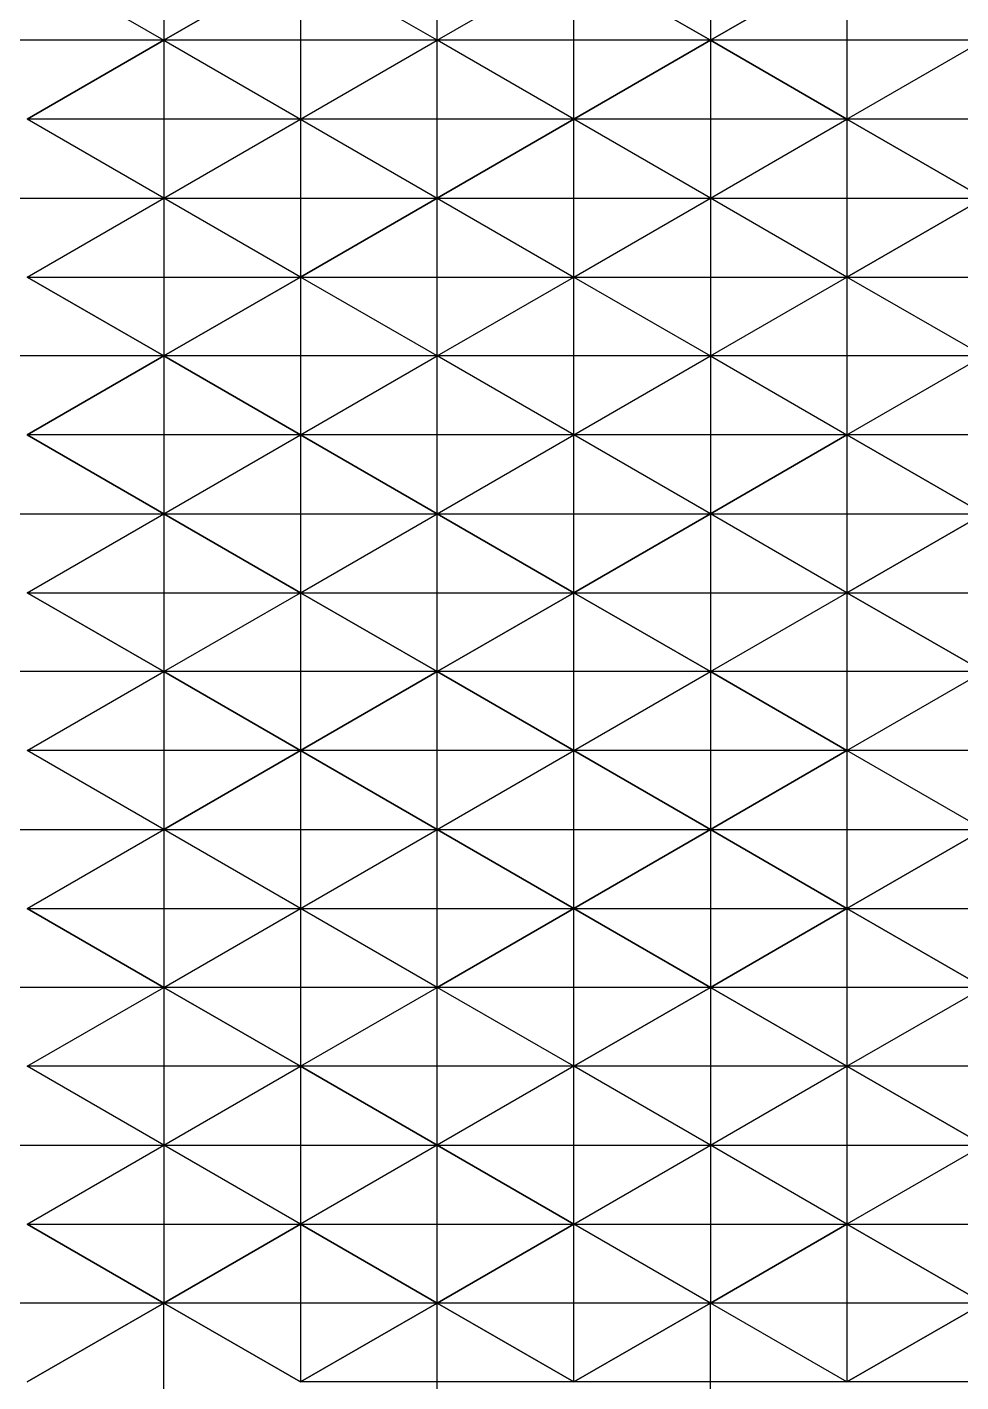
# Model space of a CAD drawing. Header units: millimetres. Extents: x 1123.9 to 1169.6, y 955.4 to 1004.6.
# Drawn here: x 1132.23 to 1139.33, y 979.96 to 990.26 of the extents above; entities that cross this region are included whole.
import ezdxf

# ---------------------------------------------------------------- set-up
doc = ezdxf.new("R2010")
doc.units = ezdxf.units.MM
for name, color, linetype in [('diagonals1', 3, 'Continuous'), ('diagonals2', 2, 'Continuous'), ('Layer1', 7, 'Continuous'), ('Layer2', 4, 'Continuous'), ('Layer3', 6, 'Continuous')]:
    doc.layers.add(name, color=color, linetype=linetype)

msp = doc.modelspace()

# ---------------------------------------------------------------- linework, layer by layer
at = {"layer": 'diagonals1'}
for p, q in [((1132.232, 990.756, 143.702), (1133.271, 990.156, 142.245)), ((1133.271, 990.156, 142.245), (1134.31, 990.756, 143.516)), ((1135.35, 990.156, 142.088), (1134.31, 990.756, 143.516)), ((1135.35, 990.156, 142.088), (1136.389, 990.756, 143.359)), ((1136.389, 990.756, 143.359), (1137.428, 990.156, 141.959)), ((1137.428, 990.156, 141.959), (1138.467, 990.756, 143.231)), ((1132.232, 989.556, 143.621), (1133.271, 990.156, 142.245)), ((1133.271, 990.156, 142.245), (1134.31, 989.556, 143.435)), ((1134.31, 989.556, 143.435), (1135.35, 990.156, 142.088)), ((1136.389, 989.556, 143.278), (1135.35, 990.156, 142.088)), ((1136.389, 989.556, 143.278), (1137.428, 990.156, 141.959)), ((1137.428, 990.156, 141.959), (1138.467, 989.556, 143.15)), ((1138.467, 989.556, 143.15), (1139.507, 990.156, 141.859)), ((1133.271, 988.956, 142.173), (1132.232, 989.556, 143.621)), ((1133.271, 988.956, 142.173), (1134.31, 989.556, 143.435)), ((1134.31, 989.556, 143.435), (1135.35, 988.956, 142.016)), ((1135.35, 988.956, 142.016), (1136.389, 989.556, 143.278)), ((1137.428, 988.956, 141.888), (1136.389, 989.556, 143.278)), ((1137.428, 988.956, 141.888), (1138.467, 989.556, 143.15)), ((1138.467, 989.556, 143.15), (1139.507, 988.956, 141.788)), ((1132.232, 988.356, 143.549), (1133.271, 988.956, 142.173)), ((1134.31, 988.356, 143.364), (1133.271, 988.956, 142.173)), ((1134.31, 988.356, 143.364), (1135.35, 988.956, 142.016)), ((1135.35, 988.956, 142.016), (1136.389, 988.356, 143.207)), ((1136.389, 988.356, 143.207), (1137.428, 988.956, 141.888)), ((1138.467, 988.356, 143.079), (1137.428, 988.956, 141.888)), ((1139.507, 988.956, 141.788), (1138.467, 988.356, 143.079)), ((1132.232, 988.356, 143.549), (1133.271, 987.756, 142.111)), ((1133.271, 987.756, 142.111), (1134.31, 988.356, 143.364)), ((1135.35, 987.756, 141.954), (1134.31, 988.356, 143.364)), ((1135.35, 987.756, 141.954), (1136.389, 988.356, 143.207)), ((1136.389, 988.356, 143.207), (1137.428, 987.756, 141.826)), ((1137.428, 987.756, 141.826), (1138.467, 988.356, 143.079)), ((1139.507, 987.756, 141.727), (1138.467, 988.356, 143.079)), ((1132.232, 987.156, 143.488), (1133.271, 987.756, 142.111)), ((1133.271, 987.756, 142.111), (1134.31, 987.156, 143.302)), ((1134.31, 987.156, 143.302), (1135.35, 987.756, 141.954)), ((1136.389, 987.156, 143.145), (1135.35, 987.756, 141.954)), ((1136.389, 987.156, 143.145), (1137.428, 987.756, 141.826)), ((1137.428, 987.756, 141.826), (1138.467, 987.156, 143.017)), ((1138.467, 987.156, 143.017), (1139.507, 987.756, 141.727)), ((1133.271, 986.556, 142.059), (1132.232, 987.156, 143.488)), ((1133.271, 986.556, 142.059), (1134.31, 987.156, 143.302)), ((1134.31, 987.156, 143.302), (1135.35, 986.556, 141.902)), ((1135.35, 986.556, 141.902), (1136.389, 987.156, 143.145)), ((1137.428, 986.556, 141.774), (1136.389, 987.156, 143.145)), ((1138.467, 987.156, 143.017), (1137.428, 986.556, 141.774)), ((1139.507, 986.556, 141.674), (1138.467, 987.156, 143.017)), ((1132.232, 985.956, 143.435), (1133.271, 986.556, 142.059)), ((1134.31, 985.956, 143.25), (1133.271, 986.556, 142.059)), ((1134.31, 985.956, 143.25), (1135.35, 986.556, 141.902)), ((1135.35, 986.556, 141.902), (1136.389, 985.956, 143.093)), ((1137.428, 986.556, 141.774), (1136.389, 985.956, 143.093)), ((1138.467, 985.956, 142.965), (1137.428, 986.556, 141.774)), ((1139.507, 986.556, 141.674), (1138.467, 985.956, 142.965)), ((1132.232, 985.956, 143.435), (1133.271, 985.356, 142.016)), ((1133.271, 985.356, 142.016), (1134.31, 985.956, 143.25)), ((1135.35, 985.356, 141.859), (1134.31, 985.956, 143.25)), ((1136.389, 985.956, 143.093), (1135.35, 985.356, 141.859)), ((1136.389, 985.956, 143.093), (1137.428, 985.356, 141.731)), ((1137.428, 985.356, 141.731), (1138.467, 985.956, 142.965)), ((1138.467, 985.956, 142.965), (1139.507, 985.356, 141.632)), ((1132.232, 984.756, 143.392), (1133.271, 985.356, 142.016)), ((1133.271, 985.356, 142.016), (1134.31, 984.756, 143.207)), ((1135.35, 985.356, 141.859), (1134.31, 984.756, 143.207)), ((1136.389, 984.756, 143.05), (1135.35, 985.356, 141.859)), ((1136.389, 984.756, 143.05), (1137.428, 985.356, 141.731)), ((1137.428, 985.356, 141.731), (1138.467, 984.756, 142.922)), ((1138.467, 984.756, 142.922), (1139.507, 985.356, 141.632)), ((1133.271, 984.156, 141.983), (1132.232, 984.756, 143.392)), ((1134.31, 984.756, 143.207), (1133.271, 984.156, 141.983)), ((1134.31, 984.756, 143.207), (1135.35, 984.156, 141.826)), ((1135.35, 984.156, 141.826), (1136.389, 984.756, 143.05)), ((1137.428, 984.156, 141.698), (1136.389, 984.756, 143.05)), ((1138.467, 984.756, 142.922), (1137.428, 984.156, 141.698)), ((1139.507, 984.156, 141.599), (1138.467, 984.756, 142.922)), ((1132.232, 983.556, 143.359), (1133.271, 984.156, 141.983)), ((1134.31, 983.556, 143.174), (1133.271, 984.156, 141.983)), ((1134.31, 983.556, 143.174), (1135.35, 984.156, 141.826)), ((1135.35, 984.156, 141.826), (1136.389, 983.556, 143.017)), ((1137.428, 984.156, 141.698), (1136.389, 983.556, 143.017)), ((1138.467, 983.556, 142.889), (1137.428, 984.156, 141.698)), ((1138.467, 983.556, 142.889), (1139.507, 984.156, 141.599)), ((1132.232, 983.556, 143.359), (1133.271, 982.956, 141.959)), ((1133.271, 982.956, 141.959), (1134.31, 983.556, 143.174)), ((1135.35, 982.956, 141.803), (1134.31, 983.556, 143.174)), ((1136.389, 983.556, 143.017), (1135.35, 982.956, 141.803)), ((1136.389, 983.556, 143.017), (1137.428, 982.956, 141.674)), ((1137.428, 982.956, 141.674), (1138.467, 983.556, 142.889)), ((1139.507, 982.956, 141.575), (1138.467, 983.556, 142.889)), ((1132.232, 982.356, 143.335), (1133.271, 982.956, 141.959)), ((1133.271, 982.956, 141.959), (1134.31, 982.356, 143.15)), ((1134.31, 982.356, 143.15), (1135.35, 982.956, 141.803)), ((1136.389, 982.356, 142.993), (1135.35, 982.956, 141.803)), ((1136.389, 982.356, 142.993), (1137.428, 982.956, 141.674)), ((1137.428, 982.956, 141.674), (1138.467, 982.356, 142.865)), ((1138.467, 982.356, 142.865), (1139.507, 982.956, 141.575)), ((1133.271, 981.756, 141.945), (1132.232, 982.356, 143.335)), ((1133.271, 981.756, 141.945), (1134.31, 982.356, 143.15)), ((1134.31, 982.356, 143.15), (1135.35, 981.756, 141.788)), ((1136.389, 982.356, 142.993), (1135.35, 981.756, 141.788)), ((1137.428, 981.756, 141.66), (1136.389, 982.356, 142.993)), ((1137.428, 981.756, 141.66), (1138.467, 982.356, 142.865)), ((1138.467, 982.356, 142.865), (1139.507, 981.756, 141.561)), ((1132.232, 981.156, 143.321), (1133.271, 981.756, 141.945)), ((1134.31, 981.156, 143.136), (1133.271, 981.756, 141.945)), ((1135.35, 981.756, 141.788), (1134.31, 981.156, 143.136)), ((1135.35, 981.756, 141.788), (1136.389, 981.156, 142.979)), ((1136.389, 981.156, 142.979), (1137.428, 981.756, 141.66)), ((1138.467, 981.156, 142.851), (1137.428, 981.756, 141.66)), ((1139.507, 981.756, 141.561), (1138.467, 981.156, 142.851)), ((1133.271, 980.556, 141.94), (1132.232, 981.156, 143.321)), ((1133.271, 980.556, 141.94), (1134.31, 981.156, 143.136)), ((1134.31, 981.156, 143.136), (1135.35, 980.556, 141.784)), ((1136.389, 981.156, 142.979), (1135.35, 980.556, 141.784)), ((1137.428, 980.556, 141.655), (1136.389, 981.156, 142.979)), ((1137.428, 980.556, 141.655), (1138.467, 981.156, 142.851)), ((1138.467, 981.156, 142.851), (1139.507, 980.556, 141.556)), ((1132.232, 979.956, 143.316), (1133.271, 980.556, 141.94)), ((1134.31, 979.956, 143.131), (1133.271, 980.556, 141.94)), ((1135.35, 980.556, 141.784), (1134.31, 979.956, 143.131)), ((1135.35, 980.556, 141.784), (1136.389, 979.956, 142.974)), ((1136.389, 979.956, 142.974), (1137.428, 980.556, 141.655)), ((1138.467, 979.956, 142.846), (1137.428, 980.556, 141.655)), ((1139.507, 980.556, 141.556), (1138.467, 979.956, 142.846))]:
    msp.add_line(p, q, dxfattribs=at)
at = {"layer": 'diagonals2'}
for p, q in [((1132.232, 990.756, 141.302), (1133.271, 990.156, 142.245)), ((1134.31, 990.756, 141.116), (1133.271, 990.156, 142.245)), ((1135.35, 990.156, 142.088), (1134.31, 990.756, 141.116)), ((1135.35, 990.156, 142.088), (1136.389, 990.756, 140.959)), ((1137.428, 990.156, 141.959), (1136.389, 990.756, 140.959)), ((1138.467, 990.756, 140.831), (1137.428, 990.156, 141.959)), ((1133.271, 990.156, 142.245), (1132.232, 989.556, 141.221)), ((1133.271, 990.156, 142.245), (1134.31, 989.556, 141.035)), ((1134.31, 989.556, 141.035), (1135.35, 990.156, 142.088)), ((1136.389, 989.556, 140.878), (1135.35, 990.156, 142.088)), ((1137.428, 990.156, 141.959), (1136.389, 989.556, 140.878)), ((1138.467, 989.556, 140.75), (1137.428, 990.156, 141.959)), ((1138.467, 989.556, 140.75), (1139.507, 990.156, 141.859)), ((1133.271, 988.956, 142.173), (1132.232, 989.556, 141.221)), ((1133.271, 988.956, 142.173), (1134.31, 989.556, 141.035)), ((1134.31, 989.556, 141.035), (1135.35, 988.956, 142.016)), ((1136.389, 989.556, 140.878), (1135.35, 988.956, 142.016)), ((1137.428, 988.956, 141.888), (1136.389, 989.556, 140.878)), ((1137.428, 988.956, 141.888), (1138.467, 989.556, 140.75)), ((1139.507, 988.956, 141.788), (1138.467, 989.556, 140.75)), ((1132.232, 988.356, 141.149), (1133.271, 988.956, 142.173)), ((1134.31, 988.356, 140.964), (1133.271, 988.956, 142.173)), ((1135.35, 988.956, 142.016), (1134.31, 988.356, 140.964)), ((1135.35, 988.956, 142.016), (1136.389, 988.356, 140.807)), ((1136.389, 988.356, 140.807), (1137.428, 988.956, 141.888)), ((1138.467, 988.356, 140.679), (1137.428, 988.956, 141.888)), ((1138.467, 988.356, 140.679), (1139.507, 988.956, 141.788)), ((1133.271, 987.756, 142.111), (1132.232, 988.356, 141.149)), ((1134.31, 988.356, 140.964), (1133.271, 987.756, 142.111)), ((1135.35, 987.756, 141.954), (1134.31, 988.356, 140.964)), ((1135.35, 987.756, 141.954), (1136.389, 988.356, 140.807)), ((1136.389, 988.356, 140.807), (1137.428, 987.756, 141.826)), ((1137.428, 987.756, 141.826), (1138.467, 988.356, 140.679)), ((1139.507, 987.756, 141.727), (1138.467, 988.356, 140.679)), ((1133.271, 987.756, 142.111), (1132.232, 987.156, 141.088)), ((1134.31, 987.156, 140.902), (1133.271, 987.756, 142.111)), ((1134.31, 987.156, 140.902), (1135.35, 987.756, 141.954)), ((1136.389, 987.156, 140.745), (1135.35, 987.756, 141.954)), ((1136.389, 987.156, 140.745), (1137.428, 987.756, 141.826)), ((1137.428, 987.756, 141.826), (1138.467, 987.156, 140.617)), ((1138.467, 987.156, 140.617), (1139.507, 987.756, 141.727)), ((1132.232, 987.156, 141.088), (1133.271, 986.556, 142.059)), ((1133.271, 986.556, 142.059), (1134.31, 987.156, 140.902)), ((1135.35, 986.556, 141.902), (1134.31, 987.156, 140.902)), ((1135.35, 986.556, 141.902), (1136.389, 987.156, 140.745)), ((1137.428, 986.556, 141.774), (1136.389, 987.156, 140.745)), ((1137.428, 986.556, 141.774), (1138.467, 987.156, 140.617)), ((1138.467, 987.156, 140.617), (1139.507, 986.556, 141.674)), ((1132.232, 985.956, 141.035), (1133.271, 986.556, 142.059)), ((1133.271, 986.556, 142.059), (1134.31, 985.956, 140.85)), ((1134.31, 985.956, 140.85), (1135.35, 986.556, 141.902)), ((1136.389, 985.956, 140.693), (1135.35, 986.556, 141.902)), ((1136.389, 985.956, 140.693), (1137.428, 986.556, 141.774)), ((1138.467, 985.956, 140.565), (1137.428, 986.556, 141.774)), ((1138.467, 985.956, 140.565), (1139.507, 986.556, 141.674)), ((1133.271, 985.356, 142.016), (1132.232, 985.956, 141.035)), ((1133.271, 985.356, 142.016), (1134.31, 985.956, 140.85)), ((1134.31, 985.956, 140.85), (1135.35, 985.356, 141.859)), ((1135.35, 985.356, 141.859), (1136.389, 985.956, 140.693)), ((1137.428, 985.356, 141.731), (1136.389, 985.956, 140.693)), ((1137.428, 985.356, 141.731), (1138.467, 985.956, 140.565)), ((1139.507, 985.356, 141.632), (1138.467, 985.956, 140.565)), ((1132.232, 984.756, 140.992), (1133.271, 985.356, 142.016)), ((1134.31, 984.756, 140.807), (1133.271, 985.356, 142.016)), ((1134.31, 984.756, 140.807), (1135.35, 985.356, 141.859)), ((1135.35, 985.356, 141.859), (1136.389, 984.756, 140.65)), ((1136.389, 984.756, 140.65), (1137.428, 985.356, 141.731)), ((1138.467, 984.756, 140.522), (1137.428, 985.356, 141.731)), ((1138.467, 984.756, 140.522), (1139.507, 985.356, 141.632)), ((1133.271, 984.156, 141.983), (1132.232, 984.756, 140.992)), ((1133.271, 984.156, 141.983), (1134.31, 984.756, 140.807)), ((1135.35, 984.156, 141.826), (1134.31, 984.756, 140.807)), ((1135.35, 984.156, 141.826), (1136.389, 984.756, 140.65)), ((1136.389, 984.756, 140.65), (1137.428, 984.156, 141.698)), ((1137.428, 984.156, 141.698), (1138.467, 984.756, 140.522)), ((1139.507, 984.156, 141.599), (1138.467, 984.756, 140.522)), ((1132.232, 983.556, 140.959), (1133.271, 984.156, 141.983)), ((1134.31, 983.556, 140.774), (1133.271, 984.156, 141.983)), ((1134.31, 983.556, 140.774), (1135.35, 984.156, 141.826)), ((1136.389, 983.556, 140.617), (1135.35, 984.156, 141.826)), ((1136.389, 983.556, 140.617), (1137.428, 984.156, 141.698)), ((1137.428, 984.156, 141.698), (1138.467, 983.556, 140.489)), ((1139.507, 984.156, 141.599), (1138.467, 983.556, 140.489)), ((1133.271, 982.956, 141.959), (1132.232, 983.556, 140.959)), ((1133.271, 982.956, 141.959), (1134.31, 983.556, 140.774)), ((1135.35, 982.956, 141.803), (1134.31, 983.556, 140.774)), ((1135.35, 982.956, 141.803), (1136.389, 983.556, 140.617)), ((1137.428, 982.956, 141.674), (1136.389, 983.556, 140.617)), ((1138.467, 983.556, 140.489), (1137.428, 982.956, 141.674)), ((1138.467, 983.556, 140.489), (1139.507, 982.956, 141.575)), ((1132.232, 982.356, 140.935), (1133.271, 982.956, 141.959)), ((1134.31, 982.356, 140.75), (1133.271, 982.956, 141.959)), ((1134.31, 982.356, 140.75), (1135.35, 982.956, 141.803)), ((1136.389, 982.356, 140.593), (1135.35, 982.956, 141.803)), ((1137.428, 982.956, 141.674), (1136.389, 982.356, 140.593)), ((1138.467, 982.356, 140.465), (1137.428, 982.956, 141.674)), ((1138.467, 982.356, 140.465), (1139.507, 982.956, 141.575)), ((1133.271, 981.756, 141.945), (1132.232, 982.356, 140.935)), ((1133.271, 981.756, 141.945), (1134.31, 982.356, 140.75)), ((1135.35, 981.756, 141.788), (1134.31, 982.356, 140.75)), ((1136.389, 982.356, 140.593), (1135.35, 981.756, 141.788)), ((1137.428, 981.756, 141.66), (1136.389, 982.356, 140.593)), ((1137.428, 981.756, 141.66), (1138.467, 982.356, 140.465)), ((1139.507, 981.756, 141.561), (1138.467, 982.356, 140.465)), ((1132.232, 981.156, 140.921), (1133.271, 981.756, 141.945)), ((1134.31, 981.156, 140.736), (1133.271, 981.756, 141.945)), ((1135.35, 981.756, 141.788), (1134.31, 981.156, 140.736)), ((1136.389, 981.156, 140.579), (1135.35, 981.756, 141.788)), ((1136.389, 981.156, 140.579), (1137.428, 981.756, 141.66)), ((1138.467, 981.156, 140.451), (1137.428, 981.756, 141.66)), ((1139.507, 981.756, 141.561), (1138.467, 981.156, 140.451)), ((1132.232, 981.156, 140.921), (1133.271, 980.556, 141.94)), ((1134.31, 981.156, 140.736), (1133.271, 980.556, 141.94)), ((1135.35, 980.556, 141.784), (1134.31, 981.156, 140.736)), ((1135.35, 980.556, 141.784), (1136.389, 981.156, 140.579)), ((1137.428, 980.556, 141.655), (1136.389, 981.156, 140.579)), ((1138.467, 981.156, 140.451), (1137.428, 980.556, 141.655)), ((1139.507, 980.556, 141.556), (1138.467, 981.156, 140.451)), ((1133.271, 980.556, 141.94), (1132.232, 979.956, 140.916)), ((1133.271, 980.556, 141.94), (1134.31, 979.956, 140.731)), ((1134.31, 979.956, 140.731), (1135.35, 980.556, 141.784)), ((1136.389, 979.956, 140.574), (1135.35, 980.556, 141.784)), ((1137.428, 980.556, 141.655), (1136.389, 979.956, 140.574)), ((1138.467, 979.956, 140.446), (1137.428, 980.556, 141.655)), ((1138.467, 979.956, 140.446), (1139.507, 980.556, 141.556))]:
    msp.add_line(p, q, dxfattribs=at)
at = {"layer": 'Layer1'}
for p, q in [((1134.31, 990.756, 143.516), (1134.31, 989.556, 143.435)), ((1136.389, 989.556, 143.278), (1136.389, 990.756, 143.359)), ((1138.467, 990.756, 143.231), (1138.467, 989.556, 143.15)), ((1134.31, 989.556, 143.435), (1132.232, 989.556, 143.621)), ((1136.389, 989.556, 143.278), (1134.31, 989.556, 143.435)), ((1134.31, 989.556, 143.435), (1134.31, 988.356, 143.364)), ((1138.467, 989.556, 143.15), (1136.389, 989.556, 143.278)), ((1136.389, 988.356, 143.207), (1136.389, 989.556, 143.278)), ((1140.546, 989.556, 143.05), (1138.467, 989.556, 143.15)), ((1138.467, 989.556, 143.15), (1138.467, 988.356, 143.079)), ((1132.232, 988.356, 143.549), (1134.31, 988.356, 143.364)), ((1134.31, 988.356, 143.364), (1136.389, 988.356, 143.207)), ((1134.31, 988.356, 143.364), (1134.31, 987.156, 143.302)), ((1136.389, 988.356, 143.207), (1138.467, 988.356, 143.079)), ((1136.389, 987.156, 143.145), (1136.389, 988.356, 143.207)), ((1138.467, 988.356, 143.079), (1140.546, 988.356, 142.979)), ((1138.467, 988.356, 143.079), (1138.467, 987.156, 143.017)), ((1134.31, 987.156, 143.302), (1132.232, 987.156, 143.488)), ((1136.389, 987.156, 143.145), (1134.31, 987.156, 143.302)), ((1134.31, 987.156, 143.302), (1134.31, 985.956, 143.25)), ((1138.467, 987.156, 143.017), (1136.389, 987.156, 143.145)), ((1136.389, 985.956, 143.093), (1136.389, 987.156, 143.145)), ((1140.546, 987.156, 142.917), (1138.467, 987.156, 143.017)), ((1138.467, 987.156, 143.017), (1138.467, 985.956, 142.965)), ((1132.232, 985.956, 143.435), (1134.31, 985.956, 143.25)), ((1134.31, 985.956, 143.25), (1136.389, 985.956, 143.093)), ((1134.31, 985.956, 143.25), (1134.31, 984.756, 143.207)), ((1136.389, 985.956, 143.093), (1138.467, 985.956, 142.965)), ((1136.389, 984.756, 143.05), (1136.389, 985.956, 143.093)), ((1138.467, 985.956, 142.965), (1140.546, 985.956, 142.865)), ((1138.467, 985.956, 142.965), (1138.467, 985.956, 142.965)), ((1138.467, 985.956, 142.965), (1138.467, 984.756, 142.922)), ((1134.31, 984.756, 143.207), (1132.232, 984.756, 143.392)), ((1136.389, 984.756, 143.05), (1134.31, 984.756, 143.207)), ((1134.31, 984.756, 143.207), (1134.31, 983.556, 143.174)), ((1138.467, 984.756, 142.922), (1136.389, 984.756, 143.05)), ((1136.389, 983.556, 143.017), (1136.389, 984.756, 143.05)), ((1140.546, 984.756, 142.822), (1138.467, 984.756, 142.922)), ((1138.467, 984.756, 142.922), (1138.467, 983.556, 142.889)), ((1132.232, 983.556, 143.359), (1134.31, 983.556, 143.174)), ((1134.31, 983.556, 143.174), (1136.389, 983.556, 143.017)), ((1134.31, 983.556, 143.174), (1134.31, 982.356, 143.15)), ((1136.389, 983.556, 143.017), (1138.467, 983.556, 142.889)), ((1136.389, 982.356, 142.993), (1136.389, 983.556, 143.017)), ((1138.467, 983.556, 142.889), (1140.546, 983.556, 142.789)), ((1138.467, 983.556, 142.889), (1138.467, 982.356, 142.865)), ((1134.31, 982.356, 143.15), (1132.232, 982.356, 143.335)), ((1136.389, 982.356, 142.993), (1134.31, 982.356, 143.15)), ((1134.31, 982.356, 143.15), (1134.31, 981.156, 143.136)), ((1138.467, 982.356, 142.865), (1136.389, 982.356, 142.993)), ((1136.389, 981.156, 142.979), (1136.389, 982.356, 142.993)), ((1140.546, 982.356, 142.765), (1138.467, 982.356, 142.865)), ((1138.467, 982.356, 142.865), (1138.467, 981.156, 142.851)), ((1132.232, 981.156, 143.321), (1134.31, 981.156, 143.136)), ((1134.31, 981.156, 143.136), (1136.389, 981.156, 142.979)), ((1134.31, 981.156, 143.136), (1134.31, 979.956, 143.131)), ((1136.389, 981.156, 142.979), (1138.467, 981.156, 142.851)), ((1136.389, 979.956, 142.974), (1136.389, 981.156, 142.979)), ((1138.467, 981.156, 142.851), (1140.546, 981.156, 142.751)), ((1138.467, 981.156, 142.851), (1138.467, 979.956, 142.846)), ((1136.389, 979.956, 142.974), (1134.31, 979.956, 143.131)), ((1138.467, 979.956, 142.846), (1136.389, 979.956, 142.974)), ((1140.546, 979.956, 142.746), (1138.467, 979.956, 142.846))]:
    msp.add_line(p, q, dxfattribs=at)
at = {"layer": 'Layer2'}
for p, q in [((1133.271, 991.357, 142.326), (1133.271, 990.156, 142.245)), ((1135.35, 990.156, 142.088), (1135.35, 991.357, 142.168)), ((1137.428, 991.357, 142.04), (1137.428, 990.156, 141.959)), ((1133.271, 990.156, 142.245), (1131.192, 990.156, 142.43)), ((1135.35, 990.156, 142.088), (1133.271, 990.156, 142.245)), ((1133.271, 990.156, 142.245), (1133.271, 988.956, 142.173)), ((1137.428, 990.156, 141.959), (1135.35, 990.156, 142.088)), ((1135.35, 988.956, 142.016), (1135.35, 990.156, 142.088)), ((1139.507, 990.156, 141.859), (1137.428, 990.156, 141.959)), ((1137.428, 990.156, 141.959), (1137.428, 988.956, 141.888)), ((1131.192, 988.956, 142.359), (1133.271, 988.956, 142.173)), ((1133.271, 988.956, 142.173), (1135.35, 988.956, 142.016)), ((1133.271, 988.956, 142.173), (1133.271, 987.756, 142.111)), ((1135.35, 988.956, 142.016), (1137.428, 988.956, 141.888)), ((1135.35, 987.756, 141.954), (1135.35, 988.956, 142.016)), ((1137.428, 988.956, 141.888), (1139.507, 988.956, 141.788)), ((1137.428, 988.956, 141.888), (1137.428, 987.756, 141.826)), ((1133.271, 987.756, 142.111), (1131.192, 987.756, 142.297)), ((1135.35, 987.756, 141.954), (1133.271, 987.756, 142.111)), ((1133.271, 987.756, 142.111), (1133.271, 986.556, 142.059)), ((1137.428, 987.756, 141.826), (1135.35, 987.756, 141.954)), ((1135.35, 986.556, 141.902), (1135.35, 987.756, 141.954)), ((1139.507, 987.756, 141.727), (1137.428, 987.756, 141.826)), ((1137.428, 987.756, 141.826), (1137.428, 986.556, 141.774)), ((1131.192, 986.556, 142.245), (1133.271, 986.556, 142.059)), ((1133.271, 986.556, 142.059), (1135.35, 986.556, 141.902)), ((1133.271, 986.556, 142.059), (1133.271, 985.356, 142.016)), ((1135.35, 986.556, 141.902), (1137.428, 986.556, 141.774)), ((1135.35, 985.356, 141.859), (1135.35, 986.556, 141.902)), ((1137.428, 986.556, 141.774), (1139.507, 986.556, 141.674)), ((1137.428, 986.556, 141.774), (1137.428, 986.556, 141.774)), ((1137.428, 986.556, 141.774), (1137.428, 985.356, 141.731)), ((1133.271, 985.356, 142.016), (1131.192, 985.356, 142.202)), ((1135.35, 985.356, 141.859), (1133.271, 985.356, 142.016)), ((1133.271, 985.356, 142.016), (1133.271, 984.156, 141.983)), ((1137.428, 985.356, 141.731), (1135.35, 985.356, 141.859)), ((1135.35, 984.156, 141.826), (1135.35, 985.356, 141.859)), ((1139.507, 985.356, 141.632), (1137.428, 985.356, 141.731)), ((1137.428, 985.356, 141.731), (1137.428, 984.156, 141.698)), ((1131.192, 984.156, 142.168), (1133.271, 984.156, 141.983)), ((1133.271, 984.156, 141.983), (1135.35, 984.156, 141.826)), ((1133.271, 984.156, 141.983), (1133.271, 982.956, 141.959)), ((1135.35, 984.156, 141.826), (1137.428, 984.156, 141.698)), ((1135.35, 982.956, 141.803), (1135.35, 984.156, 141.826)), ((1137.428, 984.156, 141.698), (1139.507, 984.156, 141.599)), ((1137.428, 984.156, 141.698), (1137.428, 982.956, 141.674)), ((1133.271, 982.956, 141.959), (1131.192, 982.956, 142.145)), ((1135.35, 982.956, 141.803), (1133.271, 982.956, 141.959)), ((1133.271, 982.956, 141.959), (1133.271, 981.756, 141.945)), ((1137.428, 982.956, 141.674), (1135.35, 982.956, 141.803)), ((1135.35, 981.756, 141.788), (1135.35, 982.956, 141.803)), ((1139.507, 982.956, 141.575), (1137.428, 982.956, 141.674)), ((1137.428, 982.956, 141.674), (1137.428, 981.756, 141.66)), ((1131.192, 981.756, 142.13), (1133.271, 981.756, 141.945)), ((1133.271, 981.756, 141.945), (1135.35, 981.756, 141.788)), ((1133.271, 981.756, 141.945), (1133.271, 980.556, 141.94)), ((1135.35, 981.756, 141.788), (1137.428, 981.756, 141.66)), ((1135.35, 980.556, 141.784), (1135.35, 981.756, 141.788)), ((1137.428, 981.756, 141.66), (1139.507, 981.756, 141.561)), ((1137.428, 981.756, 141.66), (1137.428, 980.556, 141.655)), ((1133.271, 980.556, 141.94), (1131.192, 980.556, 142.126)), ((1135.35, 980.556, 141.784), (1133.271, 980.556, 141.94)), ((1133.271, 979.356, 141.94), (1133.271, 980.556, 141.94)), ((1137.428, 980.556, 141.655), (1135.35, 980.556, 141.784)), ((1135.35, 979.356, 141.784), (1135.35, 980.556, 141.784)), ((1139.507, 980.556, 141.556), (1137.428, 980.556, 141.655)), ((1137.428, 979.356, 141.655), (1137.428, 980.556, 141.655))]:
    msp.add_line(p, q, dxfattribs=at)
at = {"layer": 'Layer3'}
for p, q in [((1134.31, 990.756, 141.116), (1134.31, 989.556, 141.035)), ((1136.389, 989.556, 140.878), (1136.389, 990.756, 140.959)), ((1138.467, 990.756, 140.831), (1138.467, 989.556, 140.75)), ((1134.31, 989.556, 141.035), (1132.232, 989.556, 141.221)), ((1136.389, 989.556, 140.878), (1134.31, 989.556, 141.035)), ((1134.31, 989.556, 141.035), (1134.31, 988.356, 140.964)), ((1138.467, 989.556, 140.75), (1136.389, 989.556, 140.878)), ((1136.389, 988.356, 140.807), (1136.389, 989.556, 140.878)), ((1140.546, 989.556, 140.65), (1138.467, 989.556, 140.75)), ((1138.467, 989.556, 140.75), (1138.467, 988.356, 140.679)), ((1132.232, 988.356, 141.149), (1134.31, 988.356, 140.964)), ((1134.31, 988.356, 140.964), (1136.389, 988.356, 140.807)), ((1134.31, 988.356, 140.964), (1134.31, 987.156, 140.902)), ((1136.389, 988.356, 140.807), (1138.467, 988.356, 140.679)), ((1136.389, 987.156, 140.745), (1136.389, 988.356, 140.807)), ((1138.467, 988.356, 140.679), (1140.546, 988.356, 140.579)), ((1138.467, 988.356, 140.679), (1138.467, 987.156, 140.617)), ((1134.31, 987.156, 140.902), (1132.232, 987.156, 141.088)), ((1136.389, 987.156, 140.745), (1134.31, 987.156, 140.902)), ((1134.31, 987.156, 140.902), (1134.31, 985.956, 140.85)), ((1138.467, 987.156, 140.617), (1136.389, 987.156, 140.745)), ((1136.389, 985.956, 140.693), (1136.389, 987.156, 140.745)), ((1140.546, 987.156, 140.517), (1138.467, 987.156, 140.617)), ((1138.467, 987.156, 140.617), (1138.467, 985.956, 140.565)), ((1132.232, 985.956, 141.035), (1134.31, 985.956, 140.85)), ((1134.31, 985.956, 140.85), (1136.389, 985.956, 140.693)), ((1134.31, 985.956, 140.85), (1134.31, 984.756, 140.807)), ((1136.389, 985.956, 140.693), (1138.467, 985.956, 140.565)), ((1136.389, 984.756, 140.65), (1136.389, 985.956, 140.693)), ((1138.467, 985.956, 140.565), (1140.546, 985.956, 140.465)), ((1138.467, 985.956, 140.565), (1138.467, 985.956, 140.565)), ((1138.467, 985.956, 140.565), (1138.467, 984.756, 140.522)), ((1134.31, 984.756, 140.807), (1132.232, 984.756, 140.992)), ((1136.389, 984.756, 140.65), (1134.31, 984.756, 140.807)), ((1134.31, 984.756, 140.807), (1134.31, 983.556, 140.774)), ((1138.467, 984.756, 140.522), (1136.389, 984.756, 140.65)), ((1136.389, 983.556, 140.617), (1136.389, 984.756, 140.65)), ((1140.546, 984.756, 140.422), (1138.467, 984.756, 140.522)), ((1138.467, 984.756, 140.522), (1138.467, 983.556, 140.489)), ((1132.232, 983.556, 140.959), (1134.31, 983.556, 140.774)), ((1134.31, 983.556, 140.774), (1136.389, 983.556, 140.617)), ((1134.31, 983.556, 140.774), (1134.31, 982.356, 140.75)), ((1136.389, 983.556, 140.617), (1138.467, 983.556, 140.489)), ((1136.389, 982.356, 140.593), (1136.389, 983.556, 140.617)), ((1138.467, 983.556, 140.489), (1140.546, 983.556, 140.389)), ((1138.467, 983.556, 140.489), (1138.467, 982.356, 140.465)), ((1134.31, 982.356, 140.75), (1132.232, 982.356, 140.935)), ((1136.389, 982.356, 140.593), (1134.31, 982.356, 140.75)), ((1134.31, 982.356, 140.75), (1134.31, 981.156, 140.736)), ((1138.467, 982.356, 140.465), (1136.389, 982.356, 140.593)), ((1136.389, 981.156, 140.579), (1136.389, 982.356, 140.593)), ((1140.546, 982.356, 140.365), (1138.467, 982.356, 140.465)), ((1138.467, 982.356, 140.465), (1138.467, 981.156, 140.451)), ((1132.232, 981.156, 140.921), (1134.31, 981.156, 140.736)), ((1134.31, 981.156, 140.736), (1136.389, 981.156, 140.579)), ((1134.31, 981.156, 140.736), (1134.31, 979.956, 140.731)), ((1136.389, 981.156, 140.579), (1138.467, 981.156, 140.451)), ((1136.389, 979.956, 140.574), (1136.389, 981.156, 140.579)), ((1138.467, 981.156, 140.451), (1140.546, 981.156, 140.351)), ((1138.467, 981.156, 140.451), (1138.467, 979.956, 140.446)), ((1136.389, 979.956, 140.574), (1134.31, 979.956, 140.731)), ((1138.467, 979.956, 140.446), (1136.389, 979.956, 140.574)), ((1140.546, 979.956, 140.346), (1138.467, 979.956, 140.446))]:
    msp.add_line(p, q, dxfattribs=at)

doc.saveas('drawing.dxf')
